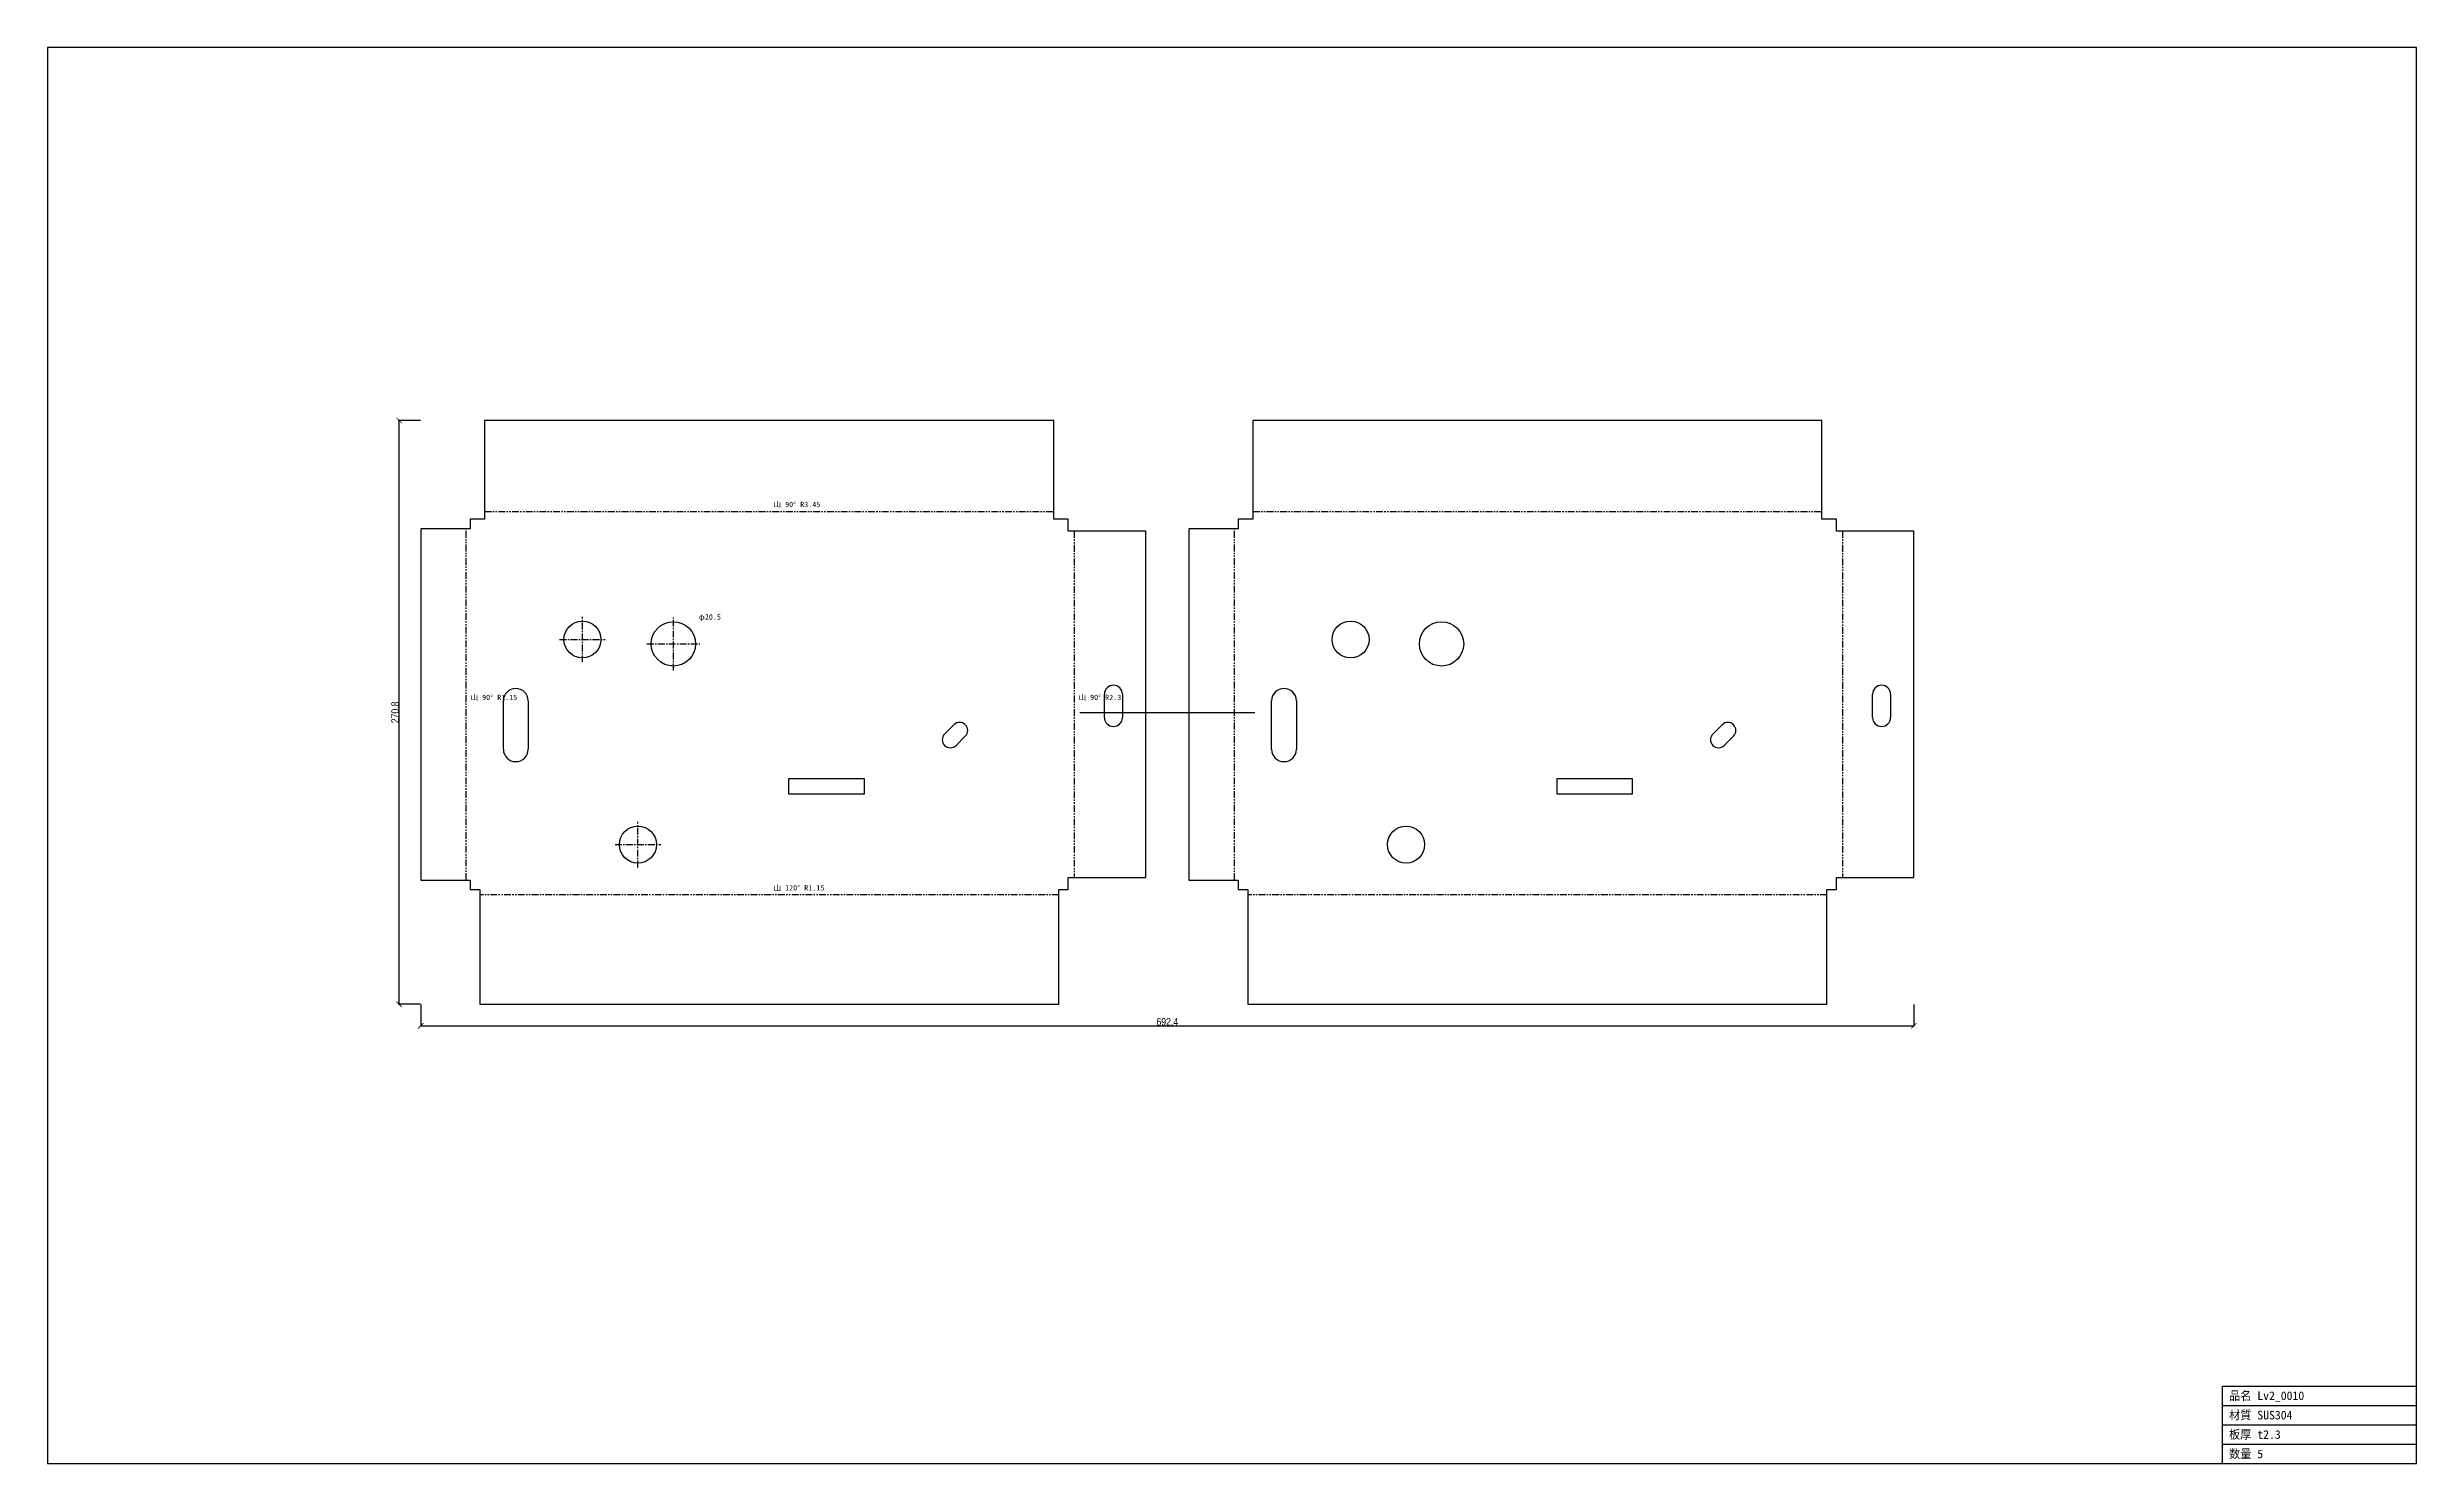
# Model space of a CAD drawing. Header units: millimetres. Extents: x -196 to 903, y -266 to 391.
import ezdxf

# ---------------------------------------------------------------- set-up
doc = ezdxf.new("R2010")
doc.units = ezdxf.units.MM
doc.linetypes.add('CENTER', pattern=[5.08, 3.175, -0.635, 0.635, -0.635])
doc.linetypes.add('PHANTOM', pattern=[6.35, 3.175, -0.635, 0.635, -0.635, 0.635, -0.635])
for name, color, linetype in [('BEND', 7, 'Continuous'), ('CENTER', 7, 'Continuous'), ('CUT', 7, 'Continuous'), ('DIM', 7, 'Continuous'), ('FRAME', 7, 'Continuous'), ('MARK', 7, 'Continuous'), ('TEXT', 7, 'Continuous')]:
    doc.layers.add(name, color=color, linetype=linetype)
doc.styles.add('OpenSansCondensed-Light', font='OpenSansCondensed-Light.ttf')
doc.dimstyles.new('EZDXF', dxfattribs={"dimtxt": 0.25, "dimasz": 0.175, "dimexe": 0.375, "dimexo": 0.125, "dimgap": 0.1, "dimtad": 1, "dimlfac": 100, "dimzin": 12, "dimdsep": 46, "dimtxsty": 'OpenSansCondensed-Light', "dimblk": 'ARCHTICK', "dimcen": 2.5, "dimazin": 3, "dimtfac": 0.5, "dimtmove": 2, "dimatfit": 3})

# ---------------------------------------------------------------- blocks, each defined once
blk = doc.blocks.new('_ARCHTICK')
at = {"color": 0, "linetype": 'BYBLOCK', "const_width": 0.15}
blk.add_lwpolyline([(-0.5, -0.5), (0.5, 0.5)], dxfattribs=at)

msp = doc.modelspace()

# ---------------------------------------------------------------- linework, layer by layer
at = {"layer": 'BEND', "color": 1, "linetype": 'PHANTOM'}
for p, q in [((-1.81, 4.45), (-1.81, 167.37)), ((6.75, 175.44), (270.64, 175.44)), ((280.1, 166.22), (280.1, 5.6)), ((354.38, 4.45), (354.38, 167.37)), ((362.94, 175.44), (626.83, 175.44)), ((636.29, 166.22), (636.29, 5.6)), ((272.94, -2.41), (4.45, -2.41)), ((629.13, -2.41), (360.64, -2.41))]:
    msp.add_line(p, q, dxfattribs=at)
at = {"layer": 'CENTER', "color": 1, "linetype": 'CENTER'}
for p, q in [((52.09, 105.44), (52.09, 126.58)), ((94.25, 101.69), (94.25, 126.22)), ((41.52, 116.01), (62.66, 116.01)), ((81.98, 113.96), (106.51, 113.96)), ((77.81, 10.27), (77.81, 31.49)), ((67.2, 20.88), (88.42, 20.88))]:
    msp.add_line(p, q, dxfattribs=at)
at = {"layer": 'CUT'}
for p, q in [((270.64, 217.61), (6.75, 217.61)), ((6.75, 217.61), (6.75, 171.82)), ((270.64, 171.82), (270.64, 217.61)), ((626.83, 217.61), (362.94, 217.61)), ((362.94, 217.61), (362.94, 171.82)), ((626.83, 171.82), (626.83, 217.61)), ((0, 167.37), (-22.91, 167.37)), ((-22.91, 167.37), (-22.91, 4.45)), ((6.75, 171.82), (0, 171.82)), ((0, 171.82), (0, 167.37)), ((277.39, 171.82), (270.64, 171.82)), ((277.39, 166.22), (277.39, 171.82)), ((313.28, 166.22), (277.39, 166.22)), ((313.28, 5.6), (313.28, 166.22)), ((356.19, 167.37), (333.28, 167.37)), ((333.28, 167.37), (333.28, 4.45)), ((362.94, 171.82), (356.19, 171.82)), ((356.19, 171.82), (356.19, 167.37)), ((633.58, 171.82), (626.83, 171.82)), ((633.58, 166.22), (633.58, 171.82)), ((669.47, 166.22), (633.58, 166.22)), ((669.47, 5.6), (669.47, 166.22)), ((294.11, 79.84), (294.11, 90.64)), ((302.48, 90.64), (302.48, 79.84)), ((650.3, 79.84), (650.3, 90.64)), ((658.67, 90.64), (658.67, 79.84)), ((15.43, 65.11), (15.43, 87.57)), ((26.95, 87.57), (26.95, 65.11)), ((371.63, 65.11), (371.63, 87.57)), ((383.15, 87.57), (383.15, 65.11)), ((220.03, 72.18), (224.32, 76.47)), ((229.63, 71.17), (225.34, 66.87)), ((576.22, 72.18), (580.52, 76.47)), ((585.82, 71.17), (581.53, 66.87)), ((147.79, 44.3), (147.79, 51.52)), ((147.79, 51.52), (182.7, 51.52)), ((182.7, 44.3), (147.79, 44.3)), ((182.7, 51.52), (182.7, 44.3)), ((503.98, 44.3), (503.98, 51.52)), ((503.98, 51.52), (538.89, 51.52)), ((538.89, 44.3), (503.98, 44.3)), ((538.89, 51.52), (538.89, 44.3)), ((-22.91, 4.45), (0, 4.45)), ((0, 4.45), (0, 0)), ((0, 0), (4.45, 0)), ((4.45, 0), (4.45, -53.19)), ((272.94, -53.19), (272.94, 0)), ((272.94, 0), (277.39, 0)), ((277.39, 0), (277.39, 5.6)), ((277.39, 5.6), (313.28, 5.6)), ((333.28, 4.45), (356.19, 4.45)), ((356.19, 4.45), (356.19, 0)), ((356.19, 0), (360.64, 0)), ((360.64, 0), (360.64, -53.19)), ((629.13, -53.19), (629.13, 0)), ((629.13, 0), (633.58, 0)), ((633.58, 0), (633.58, 5.6)), ((633.58, 5.6), (669.47, 5.6)), ((4.45, -53.19), (272.94, -53.19)), ((360.64, -53.19), (629.13, -53.19))]:
    msp.add_line(p, q, dxfattribs=at)
for centre, radius in [((52.09, 116.01), 8.57), ((94.25, 113.96), 10.27), ((408.28, 116.01), 8.57), ((450.44, 113.96), 10.27), ((77.81, 20.88), 8.61), ((434, 20.88), 8.61)]:
    msp.add_circle(centre, radius, dxfattribs=at)
for centre, radius, start, end in [((21.19, 87.57), 5.76, 0, 180), ((298.3, 90.64), 4.18, 0, 180), ((377.39, 87.57), 5.76, 0, 180), ((654.49, 90.64), 4.18, 0, 180), ((226.98, 73.82), 3.75, -45, 135), ((298.3, 79.84), 4.18, 180, 0), ((583.17, 73.82), 3.75, -45, 135), ((654.49, 79.84), 4.18, 180, 0), ((222.68, 69.53), 3.75, 135, -45), ((578.87, 69.53), 3.75, 135, -45), ((21.19, 65.11), 5.76, 180, 0), ((377.39, 65.11), 5.76, 180, 0)]:
    msp.add_arc(centre, radius, start, end, dxfattribs=at)
at = {"layer": 'FRAME'}
for p, q in [((902.57, 390.7), (-196.01, 390.7)), ((-196.01, 390.7), (-196.01, -266.28)), ((902.57, -266.28), (902.57, 390.7)), ((812.57, -266.28), (812.57, -230.28)), ((812.57, -230.28), (902.57, -230.28)), ((812.57, -239.28), (902.57, -239.28)), ((812.57, -248.28), (902.57, -248.28)), ((812.57, -257.28), (902.57, -257.28)), ((-196.01, -266.28), (902.57, -266.28))]:
    msp.add_line(p, q, dxfattribs=at)
at = {"layer": 'MARK'}
msp.add_line((282.66, 82.21), (363.9, 82.21), dxfattribs=at)

# ---------------------------------------------------------------- texts
at = {"layer": 'TEXT'}
for s, height, p in [('山 90° R3.45', 2.5, (140.69, 177.44)), ('φ20.5', 2.5, (106.01, 125.22)), ('山 90° R1.15', 2.5, (0.19, 87.91)), ('山 90° R2.3', 2.5, (282.1, 87.91)), ('山 120° R1.15', 2.5, (140.69, -0.41)), ('材質 SUS304', 4, (815.57, -245.78)), ('品名 Lv2_0010', 4, (815.57, -236.78)), ('板厚 t2.3', 4, (815.57, -254.78)), ('数量 5', 4, (815.57, -263.78))]:
    msp.add_text(s, height=height, dxfattribs=at).set_placement(p)

# ---------------------------------------------------------------- dimensions: what is measured, and where the dimension line sits
at = {"layer": 'DIM'}
msp.add_linear_dim(base=(-32.91, -53.19), p1=(-22.91, -53.19), p2=(-22.91, 217.61), angle=90, dimstyle='EZDXF', override={"dimtxt": 3.5, "dimasz": 2.5, "dimdec": 1, "dimlfac": 1}, dxfattribs=at).render()
msp.add_linear_dim(base=(-22.91, -63.19), p1=(-22.91, -53.19), p2=(669.47, -53.19), dimstyle='EZDXF', override={"dimtxt": 3.5, "dimasz": 2.5, "dimdec": 1, "dimlfac": 1}, dxfattribs=at).render()

doc.saveas('drawing.dxf')
